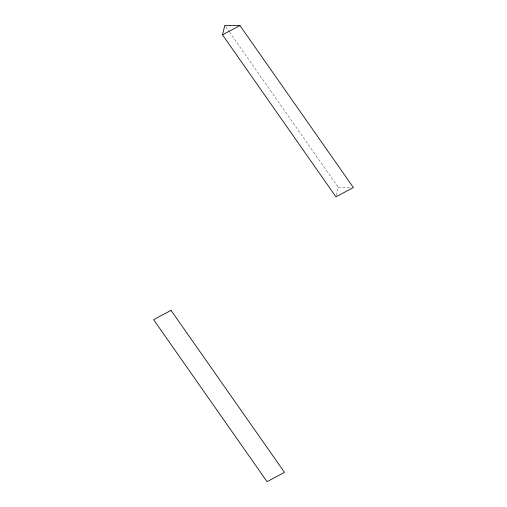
<?xml version="1.0" encoding="UTF-8"?>
<svg xmlns="http://www.w3.org/2000/svg" width="507" height="507" viewBox="0 0 507 507"><rect width="100%" height="100%" fill="white"/><g stroke="black" fill="none" stroke-linecap="round" stroke-linejoin="round"><path stroke-width="0.38" stroke-dasharray="2.54 1.9" d="M336.299 195.372L338.245 187.337L229.791 32.48M338.245 187.337L351.129 187.52M225.71 26.643L229.341 31.827"/><path stroke-width="0.76" d="M222.503 34.844L224.804 25.35L239.957 25.565L353.398 187.552L335.945 196.83L222.503 34.844L239.957 25.565M171.055 310.385L153.602 319.663L267.043 481.65L284.497 472.372L171.055 310.385"/></g></svg>
